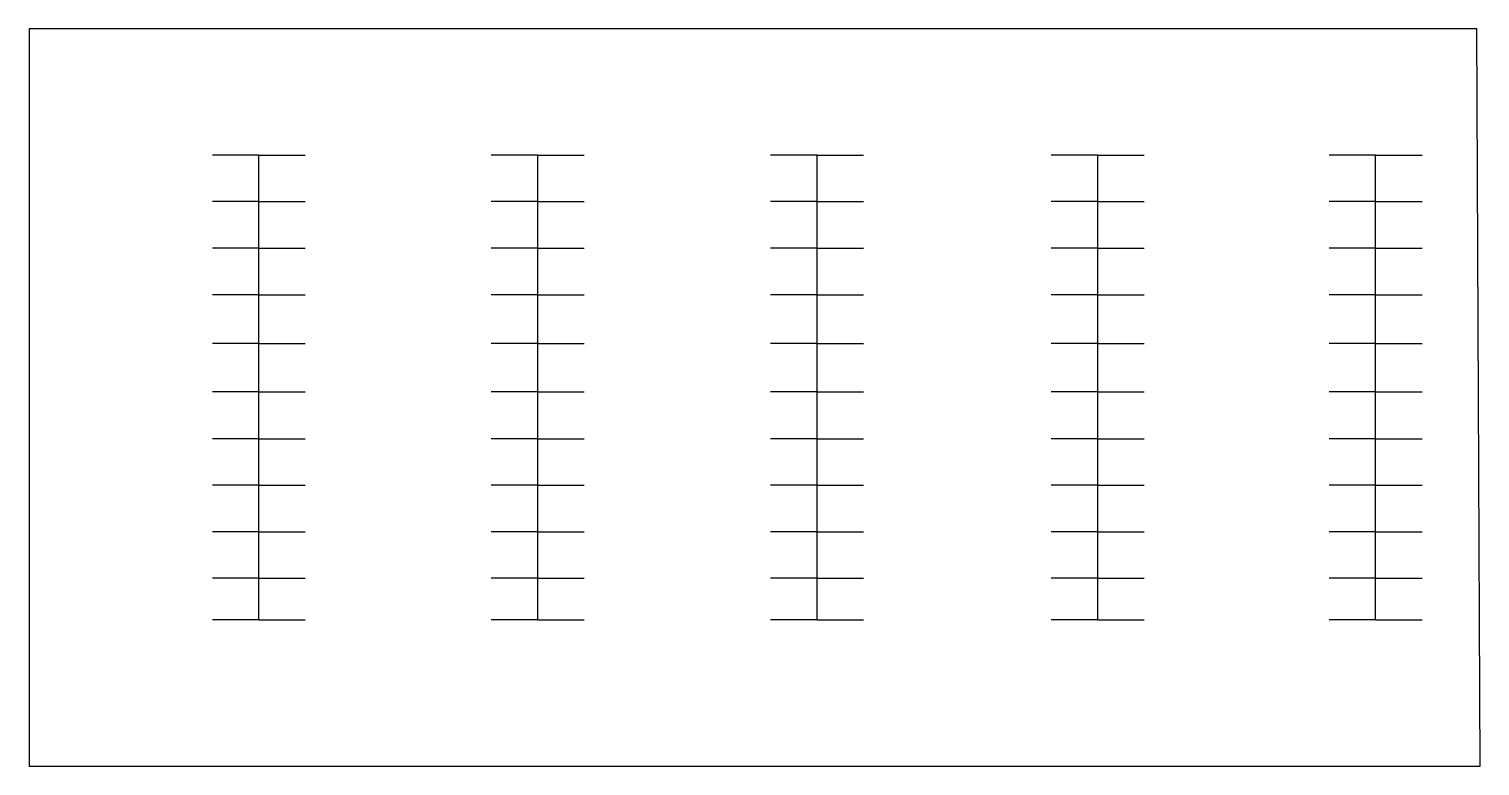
# Model space of a CAD drawing. Header units: millimetres. Extents: x 1503 to 4627, y 1005 to 2592.
import ezdxf

# ---------------------------------------------------------------- set-up
doc = ezdxf.new("R2010")
doc.units = ezdxf.units.MM

msp = doc.modelspace()

# ---------------------------------------------------------------- linework, layer by layer
for p, q in [((1997.8, 2320.9), (1897.8, 2320.9)), ((1997.8, 1320.9), (1997.8, 2320.9)), ((1997.8, 2320.9), (2097.8, 2320.9)), ((2598.3, 2320.9), (2498.3, 2320.9)), ((2598.3, 1320.9), (2598.3, 2320.9)), ((2598.3, 2320.9), (2698.3, 2320.9)), ((3199.7, 2320.9), (3099.7, 2320.9)), ((3199.7, 1320.9), (3199.7, 2320.9)), ((3199.7, 2320.9), (3299.7, 2320.9)), ((3804.1, 2320.9), (3704.1, 2320.9)), ((3804.1, 1320.9), (3804.1, 2320.9)), ((3804.1, 2320.9), (3904.1, 2320.9)), ((4402.4, 2320.9), (4302.4, 2320.9)), ((4402.4, 1320.9), (4402.4, 2320.9)), ((4402.4, 2320.9), (4502.4, 2320.9)), ((1997.8, 2220.8), (1897.8, 2220.8)), ((1997.8, 2220.8), (2097.8, 2220.8)), ((2598.3, 2220.8), (2498.3, 2220.8)), ((2598.3, 2220.8), (2698.3, 2220.8)), ((3199.7, 2220.8), (3099.7, 2220.8)), ((3199.7, 2220.8), (3299.7, 2220.8)), ((3804.1, 2220.8), (3704.1, 2220.8)), ((3804.1, 2220.8), (3904.1, 2220.8)), ((4402.4, 2220.8), (4302.4, 2220.8)), ((4402.4, 2220.8), (4502.4, 2220.8)), ((1997.8, 2120.6), (1897.8, 2120.6)), ((1997.8, 2120.6), (2097.8, 2120.6)), ((2598.3, 2120.6), (2498.3, 2120.6)), ((2598.3, 2120.6), (2698.3, 2120.6)), ((3199.7, 2120.6), (3099.7, 2120.6)), ((3199.7, 2120.6), (3299.7, 2120.6)), ((3804.1, 2120.6), (3704.1, 2120.6)), ((3804.1, 2120.6), (3904.1, 2120.6)), ((4402.4, 2120.6), (4302.4, 2120.6)), ((4402.4, 2120.6), (4502.4, 2120.6)), ((1997.8, 2019.7), (1897.8, 2019.7)), ((1997.8, 2019.7), (2097.8, 2019.7)), ((2598.3, 2019.7), (2498.3, 2019.7)), ((2598.3, 2019.7), (2698.3, 2019.7)), ((3199.7, 2019.7), (3099.7, 2019.7)), ((3199.7, 2019.7), (3299.7, 2019.7)), ((3804.1, 2019.7), (3704.1, 2019.7)), ((3804.1, 2019.7), (3904.1, 2019.7)), ((4402.4, 2019.7), (4302.4, 2019.7)), ((4402.4, 2019.7), (4502.4, 2019.7)), ((1997.8, 1915.1), (1897.8, 1915.1)), ((1997.8, 1915.1), (1897.8, 1915.1)), ((1997.8, 1915.1), (2097.8, 1915.1)), ((1997.8, 1915.1), (2097.8, 1915.1)), ((2598.3, 1915.1), (2498.3, 1915.1)), ((2598.3, 1915.1), (2498.3, 1915.1)), ((2598.3, 1915.1), (2698.3, 1915.1)), ((2598.3, 1915.1), (2698.3, 1915.1)), ((3199.7, 1915.1), (3099.7, 1915.1)), ((3199.7, 1915.1), (3099.7, 1915.1)), ((3199.7, 1915.1), (3299.7, 1915.1)), ((3199.7, 1915.1), (3299.7, 1915.1)), ((3804.1, 1915.1), (3704.1, 1915.1)), ((3804.1, 1915.1), (3704.1, 1915.1)), ((3804.1, 1915.1), (3904.1, 1915.1)), ((3804.1, 1915.1), (3904.1, 1915.1)), ((4402.4, 1915.1), (4302.4, 1915.1)), ((4402.4, 1915.1), (4302.4, 1915.1)), ((4402.4, 1915.1), (4502.4, 1915.1)), ((4402.4, 1915.1), (4502.4, 1915.1)), ((1997.8, 1810.6), (1897.8, 1810.6)), ((1997.8, 1810.6), (2097.8, 1810.6)), ((2598.3, 1810.6), (2498.3, 1810.6)), ((2598.3, 1810.6), (2698.3, 1810.6)), ((3199.7, 1810.6), (3099.7, 1810.6)), ((3199.7, 1810.6), (3299.7, 1810.6)), ((3804.1, 1810.6), (3704.1, 1810.6)), ((3804.1, 1810.6), (3904.1, 1810.6)), ((4402.4, 1810.6), (4302.4, 1810.6)), ((4402.4, 1810.6), (4502.4, 1810.6)), ((1997.8, 1709.7), (1897.8, 1709.7)), ((1997.8, 1709.7), (2097.8, 1709.7)), ((2598.3, 1709.7), (2498.3, 1709.7)), ((2598.3, 1709.7), (2698.3, 1709.7)), ((3199.7, 1709.7), (3099.7, 1709.7)), ((3199.7, 1709.7), (3299.7, 1709.7)), ((3804.1, 1709.7), (3704.1, 1709.7)), ((3804.1, 1709.7), (3904.1, 1709.7)), ((4402.4, 1709.7), (4302.4, 1709.7)), ((4402.4, 1709.7), (4502.4, 1709.7)), ((1997.8, 1609.5), (1897.8, 1609.5)), ((1997.8, 1609.5), (2097.8, 1609.5)), ((2598.3, 1609.5), (2498.3, 1609.5)), ((2598.3, 1609.5), (2698.3, 1609.5)), ((3199.7, 1609.5), (3099.7, 1609.5)), ((3199.7, 1609.5), (3299.7, 1609.5)), ((3804.1, 1609.5), (3704.1, 1609.5)), ((3804.1, 1609.5), (3904.1, 1609.5)), ((4402.4, 1609.5), (4302.4, 1609.5)), ((4402.4, 1609.5), (4502.4, 1609.5)), ((1997.8, 1509.4), (1897.8, 1509.4)), ((1997.8, 1509.4), (1897.8, 1509.4)), ((1997.8, 1509.4), (2097.8, 1509.4)), ((1997.8, 1509.4), (2097.8, 1509.4)), ((2598.3, 1509.4), (2498.3, 1509.4)), ((2598.3, 1509.4), (2498.3, 1509.4)), ((2598.3, 1509.4), (2698.3, 1509.4)), ((2598.3, 1509.4), (2698.3, 1509.4)), ((3199.7, 1509.4), (3099.7, 1509.4)), ((3199.7, 1509.4), (3099.7, 1509.4)), ((3199.7, 1509.4), (3299.7, 1509.4)), ((3199.7, 1509.4), (3299.7, 1509.4)), ((3804.1, 1509.4), (3704.1, 1509.4)), ((3804.1, 1509.4), (3704.1, 1509.4)), ((3804.1, 1509.4), (3904.1, 1509.4)), ((3804.1, 1509.4), (3904.1, 1509.4)), ((4402.4, 1509.4), (4302.4, 1509.4)), ((4402.4, 1509.4), (4302.4, 1509.4)), ((4402.4, 1509.4), (4502.4, 1509.4)), ((4402.4, 1509.4), (4502.4, 1509.4)), ((1997.8, 1409.2), (1897.8, 1409.2)), ((1997.8, 1409.2), (2097.8, 1409.2)), ((2598.3, 1409.2), (2498.3, 1409.2)), ((2598.3, 1409.2), (2698.3, 1409.2)), ((3199.7, 1409.2), (3099.7, 1409.2)), ((3199.7, 1409.2), (3299.7, 1409.2)), ((3804.1, 1409.2), (3704.1, 1409.2)), ((3804.1, 1409.2), (3904.1, 1409.2)), ((4402.4, 1409.2), (4302.4, 1409.2)), ((4402.4, 1409.2), (4502.4, 1409.2)), ((1997.8, 1319.8), (1897.8, 1319.8)), ((1997.8, 1319.8), (2097.8, 1319.8)), ((2598.3, 1319.8), (2498.3, 1319.8)), ((2598.3, 1319.8), (2698.3, 1319.8)), ((3199.7, 1319.8), (3099.7, 1319.8)), ((3199.7, 1319.8), (3299.7, 1319.8)), ((3804.1, 1319.8), (3704.1, 1319.8)), ((3804.1, 1319.8), (3904.1, 1319.8)), ((4402.4, 1319.8), (4302.4, 1319.8)), ((4402.4, 1319.8), (4502.4, 1319.8))]:
    msp.add_line(p, q)
msp.add_lwpolyline([(1503, 1004.5), (4601.6, 1004.5), (4627.1, 1004.5), (4620.1, 2592.5), (1503, 2592.5)], close=True)

doc.saveas('drawing.dxf')
